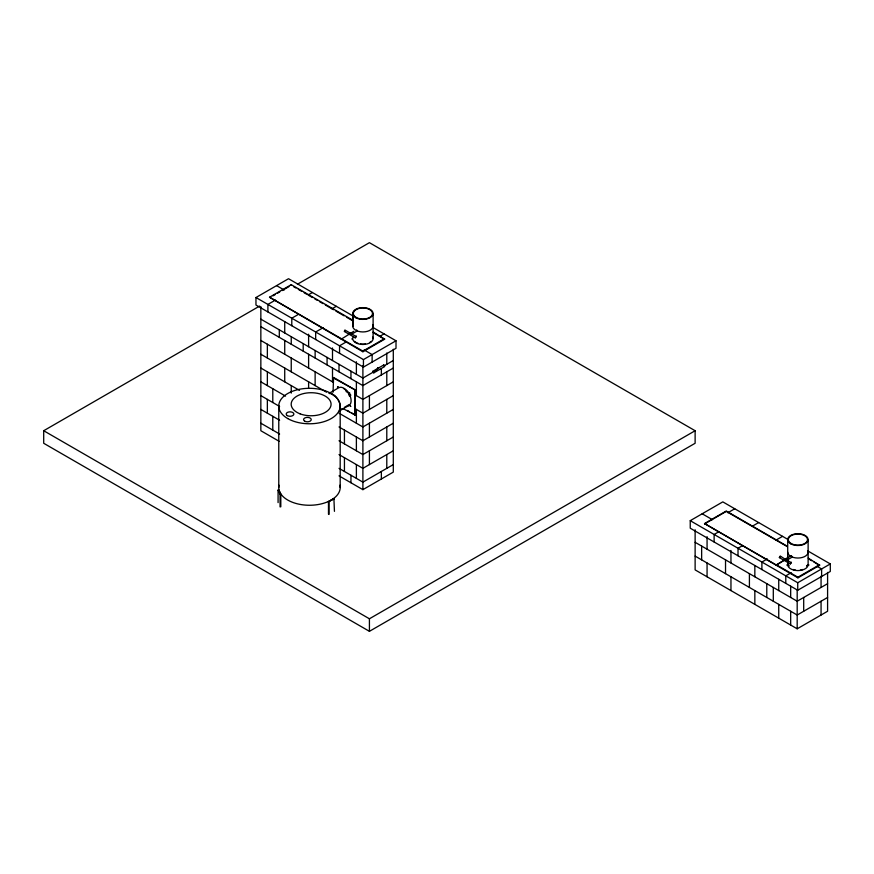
<?xml version="1.0" encoding="UTF-8"?>
<svg xmlns="http://www.w3.org/2000/svg" width="874" height="874" viewBox="0 0 874 874"><rect width="100%" height="100%" fill="white"/><g stroke="black" fill="none" stroke-linecap="round" stroke-linejoin="round"><path stroke-width="1.31" d="M355.259 337.834L356.188 336.239L355.259 337.834L344.301 331.464L344.869 330.011L345.427 330.809M377.492 369.243L377.601 368.194M780.526 556.487L779.313 557.568L780.209 556.028L784.349 558.694M790.271 563.927L791.199 562.332L790.271 563.927L779.422 557.656M350.321 333.355L351.119 332.896L351.512 334.229M785.333 559.065L786.414 559.36L786.283 560.463M356.942 331.093L356.701 329.924M372.761 371.352L373.788 372.859L384.636 366.588L384.636 365.529L383.719 364.993L372.859 371.264L373.788 372.859M377.535 368.5L377.918 367.801M377.776 368.085L378.661 367.845M383.719 364.993L383.62 365.845M372.695 327.313L396.009 340.784L396.009 348.3L363.442 367.102L255.962 305.048L255.962 297.531L288.529 278.719L353.358 316.159M373.187 331.989L384.615 339.21L362.896 351.752L269.531 297.215L291.239 284.673L353.5 320.627M272.961 295.86L275.244 294.538M277.528 293.227L279.811 291.905M282.105 290.583L288.955 286.628M297.422 284.247L369.418 242.677L695.125 430.729L695.125 443.271L369.418 631.323L43.7 443.271L43.7 430.729L259.665 306.042M275.496 300.033L267.903 304.425L267.903 311.942M308.074 295.019L312.411 292.517M298.296 314.454L291.785 318.212L291.785 325.74M331.956 308.806L336.304 306.304M323.271 327.619L315.667 332L315.667 339.527M349.644 333.518L350.288 333.147M353.762 331.322L341.188 339.21M351.403 334.316L356.832 331.18M346.071 342.029L339.56 345.798L339.56 353.315M379.731 336.392L384.068 333.879M269.531 297.215L362.896 351.119L384.615 338.588M255.962 297.531L363.442 359.585L396.009 340.784M333.038 392.284L333.584 377.448L355.303 389.99L355.303 415.063L343.329 408.77M329.028 393.366L338.795 387.728A10.215 5.9 60 0 1 349.633 394.797A10.215 5.9 60 0 1 347.513 405.875M377.448 368.926L378.781 367.878M376.934 369.975L362.896 378.081L260.845 319.152M384.615 365.54L393.3 360.525M346.071 391.552L349.873 393.125M333.038 377.765L355.303 389.99M393.3 368.052L362.896 385.598L260.845 326.679M340.008 409.895L342.182 408.639M344.356 407.382L348.693 404.881M339.232 411.053L349.01 405.416M393.3 381.84L362.896 399.385L355.303 395.004M393.3 395.627L362.896 413.183L355.303 408.792M393.3 409.414L362.896 426.971L339.014 413.183M393.3 423.213L362.896 440.758L339.014 426.971M393.3 437L362.896 454.546L339.014 440.758M393.3 450.787L362.896 468.344L339.014 454.546M328.482 514.163L328.482 501.632L333.901 498.497L334.447 511.345M393.3 464.586L362.896 482.131L339.014 468.344M328.482 501.632L334.447 498.814M339.014 475.86L362.896 489.659L393.3 472.102L393.3 349.239M43.7 430.729L369.418 618.781L695.125 430.729M807.554 550.795L830.3 563.927L830.3 571.454L797.733 590.256L690.241 528.202L690.241 520.675L722.809 501.873L788.217 539.629M808.199 558.082L819.626 565.314L797.918 577.845L704.542 523.559L726.261 511.028L787.343 546.294M704.542 523.941L726.261 511.399L787.343 546.665M727.878 512.743L734.761 508.766M718.472 531.96L714.124 534.473L714.124 541.989M752.132 526.323L758.643 522.565M742.354 545.747L738.017 548.26L738.017 555.788M776.014 540.11L782.525 536.352M767.328 558.912L761.899 562.048L761.899 569.575M785.497 558.825L791.385 555.733M776.199 565.314L784.197 560.07M785.344 559.655L776.199 564.932L704.542 523.559M786.414 560.42L791.844 557.284L791.844 556.225M791.21 572.71L785.781 575.846L785.781 583.362M806.604 565.937L808.767 564.68L808.767 565.314M776.199 564.68L797.918 577.222L819.626 564.68M690.241 520.675L797.733 582.74L830.3 563.927M827.591 583.679L797.186 601.225L695.125 542.306M827.591 597.466L797.186 615.023L695.125 556.093M695.125 529.764L695.125 569.892L797.186 628.81L827.591 611.254L827.591 572.394M278.085 502.626L278.085 490.096L278.817 489.975L280.805 494.258L280.805 506.789M278.085 490.096L280.062 494.367L280.805 494.258M809.346 559.371L811.629 560.693M813.913 562.015L819.626 565.314M817.07 566.319L821.615 568.941L821.615 576.469M786.611 559.994L791.385 562.758M702.183 513.781L712.419 519.691M789.233 565.937L787.059 564.68L787.059 565.314M293.588 286.661L295.936 288.016M298.296 289.37L301.814 291.413M304.163 292.768L306.512 294.123M308.861 295.478L312.389 297.51M314.738 298.864L317.087 300.23M319.436 301.585L322.965 303.617M325.314 304.971L333.529 309.724M335.878 311.078L344.105 315.82M346.454 317.186L352.331 320.572M373.187 332.612L384.615 339.21M276.588 285.623L284.181 290.004M345.514 330.383L356.373 336.654M364.163 349.971L372.127 354.571L372.127 362.087M260.845 340.467L333.409 382.364M260.845 354.254L326.559 392.197M347.295 410.441L349.589 411.763M351.872 413.085L355.303 415.063M260.845 368.052L299.52 390.372M260.845 381.84L285.558 396.108M260.845 395.627L279.614 406.465M260.845 409.414L279.614 420.252M260.845 423.213L279.614 434.039M279.298 441.392L260.845 430.729L260.845 306.621M338.304 386.756C337.309 386.647 337.364 388.406 337.659 386.69M821.068 576.152L821.068 587.437M821.068 601.225L821.068 615.023M808.122 539.608L808.122 564.68A10.215 5.9 0 0 1 797.918 570.58A10.215 5.9 0 0 1 787.703 564.68L787.703 539.608M803.698 597.466L803.698 611.254M797.918 577.222L797.918 577.845M797.733 582.74L797.733 590.256M797.186 589.95L797.186 628.81M790.675 586.181L790.675 597.466M790.675 611.254L790.675 625.052M778.734 579.287L778.734 590.573M778.734 604.36L778.734 618.147M773.304 587.437L773.304 601.225M766.782 583.679L766.782 597.466M754.841 565.5L754.841 576.785M754.841 590.573L754.841 604.36M749.411 573.65L749.411 587.437M730.959 550.456L730.959 562.987M730.959 576.785L730.959 590.573M725.529 559.852L725.529 573.65M707.066 536.669L707.066 549.2M707.066 562.987L707.066 576.785M701.647 546.064L701.647 559.852M386.789 352.998L386.789 364.283M386.789 371.811L386.789 385.598M386.789 399.385L386.789 413.183M386.789 426.971L386.789 440.758M386.789 454.546L386.789 468.344M381.359 368.675L381.359 374.946M381.359 471.479L381.359 478.996M373.111 313.515L373.111 338.588M369.418 395.627L369.418 409.414M369.418 423.213L369.418 437M369.418 450.787L369.418 464.586M369.418 618.781L369.418 631.323M363.442 359.585L363.442 367.102M362.896 351.119L362.896 351.752M362.896 365.54L362.896 489.659M356.384 361.781L356.384 374.312M356.384 381.84L356.384 395.627M356.384 409.414L356.384 423.213M356.384 437L356.384 450.787M356.384 464.586L356.384 478.373M354.757 390.296L354.757 415.368M353.304 313.515L353.304 326.046M352.692 313.515L352.692 326.046M352.047 338.588L352.047 339.21M350.955 371.177L350.955 378.704M350.955 475.238L350.955 482.754M349.327 393.431L349.327 395.944M344.443 430.106L344.443 443.894M344.443 457.681L344.443 471.479M340.183 406.039L340.183 487.528M339.014 364.283L339.014 371.811M332.502 347.983L332.502 360.525M332.502 368.052L332.502 381.84M329.017 501.949L329.017 514.48M327.073 357.39L327.073 364.917M315.132 350.496L315.132 358.012M315.132 371.811L315.132 385.598M308.609 334.196L308.609 346.738M308.609 354.254L308.609 368.052M308.609 381.84L308.609 388.111M303.191 343.602L303.191 351.119M291.239 284.673L291.239 285.306M291.239 336.709L291.239 344.225M291.239 358.023L291.239 371.811M291.239 385.598L291.239 393.125M284.727 321.665L284.727 332.939M284.727 340.467L284.727 354.254M284.727 368.052L284.727 381.84M280.062 494.367L280.062 506.909M279.298 329.815L279.298 337.331M278.773 406.039L278.773 487.528M272.786 388.733L272.786 402.521M272.786 416.319L272.786 430.106M267.357 344.225L267.357 358.023M267.357 371.811L267.357 385.598M267.357 399.385L267.357 413.183M372.761 324.527A10.215 5.9 0 0 1 362.896 331.945A10.215 5.9 0 0 1 353.041 324.527M371.21 341.352A9.592 5.539 0 0 1 369.691 342.499M365.387 343.941A9.592 5.539 0 0 1 360.416 343.941M358.1 343.384A9.592 5.539 0 0 1 354.593 341.352M372.761 337.058A10.215 5.9 0 0 1 362.896 344.476A10.215 5.9 0 0 1 353.041 337.058M808.122 552.149A10.215 5.9 0 0 1 797.918 558.038A10.215 5.9 0 0 1 787.703 552.149M802.714 569.487A9.592 5.539 0 0 1 800.398 570.034M795.427 570.034A9.592 5.539 0 0 1 793.111 569.487M788.643 566.123A9.592 5.539 0 0 1 788.315 564.68M807.51 564.68A9.592 5.539 0 0 1 807.183 566.123M339.92 485.212A30.71 17.731 0 0 1 309.472 505.259A30.71 17.731 0 0 1 279.035 485.212M343.897 388.733A9.592 5.539 60 0 1 349.775 396.042M329.432 393.529A10.215 5.9 60 0 1 337.44 398.762A10.215 5.9 60 0 1 340.019 409.021M333.038 395.004A9.592 5.539 60 0 1 334.797 396.283M350.048 394.36L350.682 395.157L350.048 394.36M350.048 405.645L350.682 406.432L350.048 405.645M356.111 317.426A9.592 5.539 0 0 0 372.171 314.946A9.592 5.539 0 0 0 360.416 308.161A9.592 5.539 0 0 0 356.111 317.426M355.685 317.677A10.215 5.9 0 0 0 372.761 315.033A10.215 5.9 0 0 0 360.252 307.823A10.215 5.9 0 0 0 355.685 317.677M791.123 543.53A9.592 5.539 0 0 0 807.183 541.05A9.592 5.539 0 0 0 795.427 534.254A9.592 5.539 0 0 0 791.123 543.53M790.697 543.781A10.215 5.9 0 0 0 807.773 541.137A10.215 5.9 0 0 0 795.274 533.916A10.215 5.9 0 0 0 790.697 543.781M287.764 418.58A30.71 17.731 0 0 0 339.145 410.627A30.71 17.731 0 0 0 301.53 388.908A30.71 17.731 0 0 0 287.764 418.58M300.077 413.839A19.96 11.526 0 0 0 331.038 404.968A19.96 11.526 0 0 0 302.24 393.923A19.96 11.526 0 0 0 300.077 413.839M304.698 421.17A3.835 2.218 0 0 0 311.111 420.176A3.835 2.218 0 0 0 306.413 417.455A3.835 2.218 0 0 0 304.698 421.17M287.317 415.62A3.835 2.218 0 0 0 293.74 414.626A3.835 2.218 0 0 0 289.032 411.916A3.835 2.218 0 0 0 287.317 415.62"/></g></svg>
